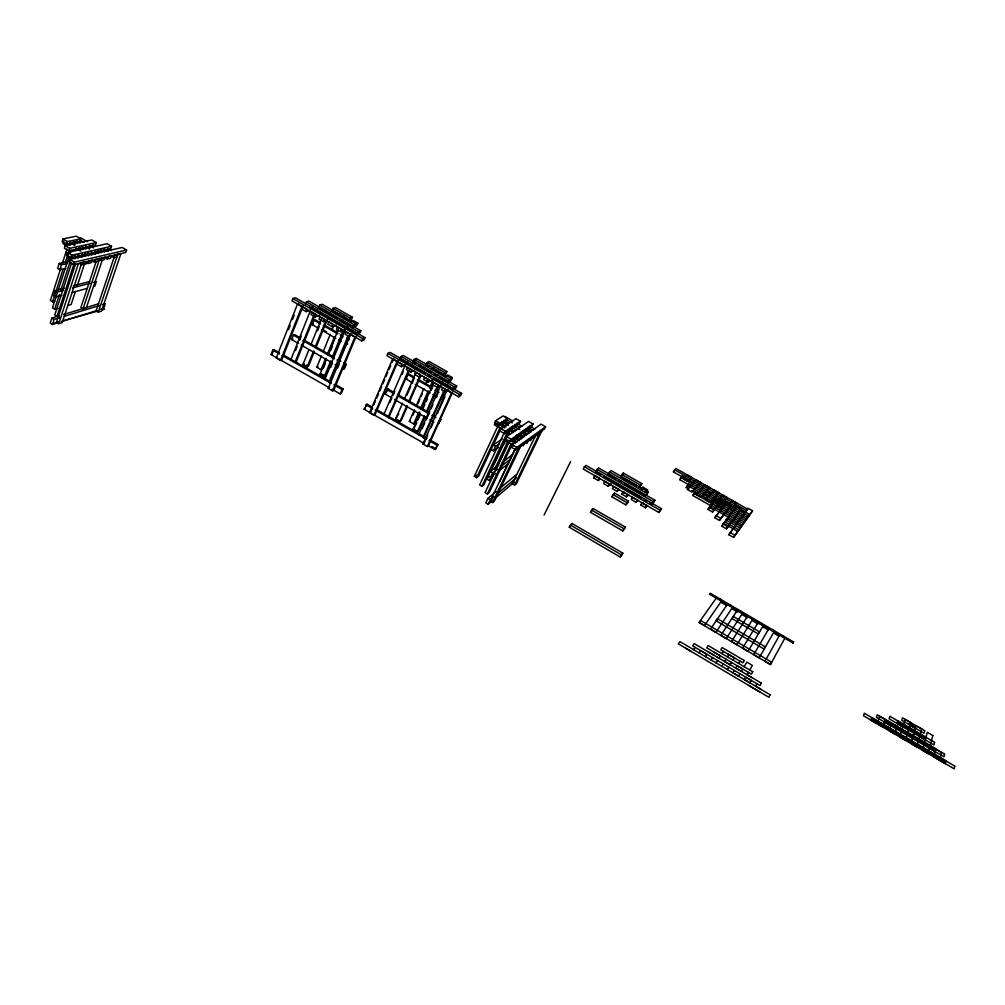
<?xml version="1.0" encoding="UTF-8"?>
<svg xmlns="http://www.w3.org/2000/svg" width="1005" height="1005" viewBox="0 0 1005 1005"><rect width="100%" height="100%" fill="white"/><g stroke="black" fill="none" stroke-linecap="round" stroke-linejoin="round"><path stroke-width="0.75" stroke-dasharray="5 3.75" d="M338.886 333.446L342.831 335.733"/><path stroke-width="1.5" d="M939.524 760.308L941.434 752.494L935.793 749.177L933.821 756.941L945.253 763.624L945.868 760.81L871.875 717.834L871.523 719.128M924.851 738.361L925.203 737.08L897.779 720.987L897.39 722.231L925.027 738.361L924.675 739.63L919.073 736.351L919.437 735.07M62.951 238.951L62.159 241.451L66.657 244.089L79.998 241.25L80.802 238.775L76.342 236.175L62.951 238.951L67.473 241.589L80.802 238.775M63.78 241.112L62.976 243.612L66.895 245.924M68.189 261.463L59.232 263.448L57.624 268.436L59.873 269.767L65.828 268.41M65.174 245.685L64.37 248.197L68.905 250.861L95.45 245.019L96.254 242.557L91.807 239.969L65.174 245.685L69.722 248.336L96.254 242.557M66.657 244.089L67.473 241.589M59.873 269.767L61.481 264.78L67.436 263.448M60.815 268.172L50.388 300.508L52.574 301.814L54.823 301.236M62.235 263.75L66.971 249.052M67.498 252.494L66.682 255.031L71.267 257.72L110.688 248.763L111.505 246.313L107.07 243.738L67.498 252.494L72.084 255.182L111.505 246.313M68.905 250.861L69.722 248.336M52.574 301.814L63.026 269.478M65.4 262.129L69.207 250.371M68.227 254.692L67.41 257.217L71.443 259.591M56.293 296.035L52.461 307.857L54.672 309.188L58.064 308.284M57.737 291.588L68.742 257.569M70.187 253.134L71.141 250.182M59.157 315.872L51.845 318.108L50.25 323.032L52.549 324.376L58.391 322.555M52.549 324.376L54.144 319.452L59.986 317.643M64.245 288.234L55.262 290.621L53.654 295.583L55.941 296.915L61.921 295.294M55.941 296.915L57.561 291.953L63.529 290.357M73.993 245.258L74.948 242.318L71.581 243.022M69.785 259.441L68.956 261.991L73.566 264.704L125.763 252.469L126.58 250.031L122.158 247.469L69.785 259.441L74.408 262.154L126.58 250.031M71.267 257.72L72.084 255.182M54.672 309.188L59.471 294.39M60.916 289.955L70.991 258.901M71.657 262.858L54.747 314.904L56.971 316.248L59.245 315.633M73.566 264.704L74.408 262.154M56.971 316.248L73.93 264.189M58.73 323.673L78.302 263.825L81.732 263.046L62.159 322.718L58.73 323.673L56.481 322.329L75.538 263.926M84.232 264.365L85.061 261.84L81.656 262.619L80.827 265.144L86.694 263.637M75.413 291.463L71.104 304.578L67.8 305.445M77.335 285.634L84.998 262.318M89.307 249.202L90.274 246.288L86.97 246.991M87.988 263.473L88.817 260.961L92.171 260.207L91.342 262.707L87.988 263.473L85.299 261.89M94.37 262.104L95.199 259.604L98.515 258.85L97.686 261.338L94.37 262.104L91.757 260.559M96.241 261.313L80.903 307.492L83.088 308.786L85.249 308.208M83.088 308.786L99.935 258.134M100.915 260.546L101.744 258.071L105.022 257.33L104.193 259.805L100.915 260.546L98.314 259.026M86.33 307.907L102.183 260.383M94.784 286.35L96.38 281.563L93.402 282.367M107.359 259.014L108.188 256.539L111.417 255.81L110.588 258.272L107.359 259.014L104.671 257.431M111.228 256.024L113.841 257.556L114.658 255.107L120.939 253.624L101.467 311.186L98.289 312.078L96.116 310.784L114.068 257.481M98.289 312.078L117.773 254.34L117.032 256.828L113.841 257.556M329.351 387.742L270.998 354.564L272.732 350.117L273.925 349.614L279.352 352.692M272.631 352.943L273.925 349.614M292.895 298.56L291.99 300.847L361.8 340.909L364.061 339.941L365.016 337.655L295.344 297.731L292.895 298.56L362.755 338.622L365.016 337.655M297.568 303.925L301.889 306.412L303.108 305.997L281.739 359.941L280.496 360.431L276.274 357.943L297.568 303.925L298.799 303.51M288.448 329.753L290.169 325.381M292.48 319.552L294.201 315.168M280.496 360.431L301.889 306.412M305.545 304.151L306.45 301.877L308.837 301.035L360.82 330.796L359.878 333.057L357.617 333.999L314.892 309.502M301.789 309.151L306.098 311.651L307.002 309.364L302.693 306.877M290.809 359.765L310.495 310.407M298.472 343.471L291.689 339.564L293.46 335.117L294.641 334.64L300.08 337.768M295.495 350.582L297.229 346.235M299.553 340.431L301.286 336.085M295.03 362.24L314.213 314.339M296.249 361.75L314.829 315.369M340.155 319.552L353.471 327.165L355.72 326.261L356.649 323.999L322.115 304.251L319.766 305.093L318.861 307.354L337.492 318.02M315.281 316.939L316.198 314.653L311.877 312.153L310.96 314.439L315.281 316.939L319.552 315.407M317.517 327.731L312.266 324.69L314.062 320.218L315.256 319.778L320.507 322.819M314.238 351.913L308.409 366.323L307.216 366.812L303.007 364.35L308.824 349.916M311.148 344.15L321.035 319.615M317.567 330.708L319.314 326.386M323.371 321.663L324.301 319.389L319.954 316.877L319.037 319.163L323.371 321.663L327.492 320.143M307.216 366.812L313.635 350.946M315.382 346.612L325.896 320.633M315.985 347.579L327.077 320.206M333.044 308.334L332.14 310.583L349.313 320.407L351.562 319.515L352.479 317.279L335.343 307.492L333.044 308.334L350.23 318.158L352.479 317.279M332.102 326.675L333.032 324.389L328.673 321.876L327.756 324.163L332.102 326.675L336.173 325.13M326.298 359.2L322.203 369.237L321.035 369.74L316.839 367.277L321.512 355.795M323.271 351.499L330.281 334.276M332.039 329.967L333.786 325.67M321.035 369.74L325.733 358.257M327.492 353.948L334.527 336.738M336.286 332.429L337.466 329.565M331.361 361.725L325.432 376.121L324.263 376.636L320.042 374.161L325.947 359.74M328.296 353.961L338.333 329.452M328.057 354.903L335.092 337.718M336.851 333.409L338.032 330.545M323.572 367.893L325.344 363.571M330.645 350.607L332.416 346.285M340.858 331.688L341.788 329.414L337.429 326.889L336.499 329.175L340.858 331.688L345.23 329.979M324.263 376.636L330.783 360.77M331.964 357.881L343.22 330.482M333.132 357.403L344.376 330.029M324.703 379.664L344.966 330.369M349.313 320.407L350.23 318.158M330.645 367.554L332.429 363.207M328.962 382.164L348.107 335.77M329.54 383.081L349.263 335.306M353.471 327.165L354.401 324.904L356.649 323.999M332.567 390.882L354.928 336.977L356.084 336.512L333.735 390.342L332.567 390.882L328.271 388.357L350.557 334.451L351.712 333.987M337.655 367.993L339.414 363.735M350.883 321.751L353.572 320.721L357.855 323.183L356.926 325.419L353.999 326.562M332.065 389.274L340.205 393.91L342.039 389.488L343.145 388.91L335.004 384.287M343.145 388.91L341.311 393.332L340.205 393.91M357.617 333.999L358.559 331.725L360.82 330.796M361.8 340.909L362.755 338.622M346.298 364.338L344.439 368.772L343.321 369.3L345.18 364.865L346.298 364.338L343.572 362.78M424.097 443.343L364.074 409.198L367.013 404.173L372.478 407.264M366.084 406.384L367.013 404.173M387.892 353.396L386.925 355.682L458.619 396.812L460.604 395.668L461.634 393.395L390.091 352.391L387.892 353.396L459.649 394.538L461.634 393.395M373.923 415.279L397.101 361.411L398.206 360.895L375.041 414.688L373.923 415.279L369.576 412.728L392.666 358.848L393.772 358.345L391.95 362.591M372.516 407.892L370.694 412.151L369.576 412.728M373.734 405.065L375.556 400.819M376.775 397.993L378.596 393.734M379.802 390.907L381.636 386.661M382.842 383.835L384.664 379.576M385.882 376.749L387.704 372.503M388.922 369.664L390.744 365.418M445.642 384.802L453.657 389.4L455.654 388.282L456.672 386.02L403.307 355.469L401.171 356.486L400.191 358.747L425.592 373.307M401.334 366.687L402.327 364.413L397.88 361.85L396.9 364.124L401.334 366.687L405.128 364.903M383.885 414.374L405.254 365.029M389.865 402.528L391.699 398.307M392.917 395.493L394.751 391.272M402.075 374.375L403.294 371.561M391.812 397.905L385.016 393.985L388.005 388.985L393.432 392.113M388.005 388.985L385.016 393.985M388.232 416.912L408.445 370.405M388.709 417.741L409.525 369.878M439.549 376.812L448.758 382.076L449.763 379.827L451.76 378.747L416.296 358.458L414.211 359.476L413.231 361.737L415.856 363.245M412.653 382.842L405.907 378.935L407.854 374.463L408.909 373.948L414.311 377.063M415.316 360.72L416.296 358.458M410.769 372.126L411.761 369.853L407.314 367.277L406.334 369.564L410.769 372.126L414.588 370.267M407.477 406.259L401.158 420.63L400.091 421.221L395.769 418.683L402.515 403.269M404.349 399.073L415.379 373.847M398.734 413.796L395.769 418.683M406.912 395.116L410.681 386.485M411.937 383.609L413.821 379.3M419.098 376.988L420.09 374.714L415.63 372.139L414.638 374.413L419.098 376.988L421.761 375.656M400.091 421.221L406.862 405.806M408.708 401.598L420.392 374.978M409.374 401.95L420.731 376.084M446.848 371.536L444.851 372.591L443.858 374.827L445.856 373.772L446.848 371.536L429.261 361.486L427.213 362.504L426.233 364.74L428.934 366.297M419.751 411.899L414.688 423.331L413.645 423.909L409.337 421.384L414.387 409.94M416.284 405.643L423.871 388.483M425.768 384.186L427.665 379.89M412.904 415.09L414.801 410.806M417.967 403.658L419.851 399.374M421.12 396.51L422.376 393.659M428.055 382.126L429.06 379.852L424.587 377.277L423.582 379.551L428.055 382.126L432.012 380.104M413.645 423.909L418.721 412.465M420.618 408.168L428.231 391.008M429.499 388.144L432.678 380.983M421.02 409.035L428.632 391.887M430.529 387.603L433.067 381.887M424.864 416.711L418.633 430.693L417.577 431.296L413.243 428.746L420.077 413.344M421.937 409.148L433.758 382.541M414.914 426.748L416.774 422.552M418.017 419.763L419.876 415.568M422.992 408.57L424.851 404.374M426.095 401.573L427.339 398.784M431.057 390.392L432.929 386.196M417.577 431.296L424.449 415.894M426.321 411.686L438.054 385.003L433.57 382.415L432.565 384.701L437.049 387.289L440.931 385.229M426.736 412.515L438.569 385.945M418.658 434.776L440.642 385.518M422.226 428.545L424.726 422.929M425.982 420.115L429.751 411.673M431.007 408.872L432.891 404.651M436.032 397.628L437.916 393.407M423.042 437.351L443.846 390.907M423.457 438.142L444.876 390.355M427.339 446.522L451.559 392.779L452.577 392.226L428.394 445.893L427.339 446.522L422.929 443.934L447.062 390.179L448.092 389.626M427.791 434.826L423.984 443.306L422.929 443.934M430.957 427.766L432.866 423.532M437.301 413.645L444.914 396.686M428.193 445.667L435.014 449.549L437.979 444.474L429.788 439.826M435.014 449.549L437.979 444.474M453.657 389.4L454.687 387.139L456.672 386.02M458.619 396.812L459.649 394.538M495.566 420.819L494.498 423.105L499.108 425.756L506.62 420.768L507.676 418.507L503.116 415.894L495.566 420.819L500.176 423.457L507.676 418.507M495.415 422.502L494.347 424.788L502.387 429.437M501.118 428.306L478.556 476.282L476.596 477.651L474.347 476.332L498.241 425.391M499.108 425.756L500.176 423.457M476.596 477.651L499.862 428.13M500.98 428.67L499.9 430.969L504.548 433.645L519.397 423.507L520.464 421.258L515.917 418.658L500.98 428.67L505.628 431.346L520.464 421.258M761.262 689.531L755.622 686.139M491.169 449.524L493.468 450.856L495.616 446.308L499.422 443.745M504.435 432.276L479.586 484.95L481.847 486.282L483.807 484.875L509.309 430.969L507.399 432.225L481.847 486.282M504.548 433.645L505.628 431.346M498.794 465.064L490.377 471.508L488.229 476.043L490.566 477.375L495.365 473.657M506.294 438.343L505.201 440.655L512.701 445.001M488.38 476.383L487.048 479.197L489.284 480.516L491.194 479.146L493.191 474.925M490.377 472.162L505.691 439.788M507.688 435.567L509.02 432.753M489.284 480.516L491.282 476.295M494.611 469.26L507.965 441.107M496.52 467.915L509.171 441.245M490.566 477.375L492.714 472.853L497.5 469.159M508.832 442.502L485.038 492.664L487.312 494.008L489.272 492.563L512.412 443.934M505.427 438.934L510.113 441.635L511.206 439.323L533.09 424.01L528.555 421.422L506.52 436.622L511.206 439.323M487.312 494.008L511.156 443.846M513.731 441.157L515.05 438.381L513.153 439.675M496.269 491.407L487.965 498.354L485.83 502.852L488.166 504.196L491.721 501.181M488.166 504.196L490.302 499.699L493.857 496.709M520.577 446.459L494.385 501.093L492.437 502.575L490.126 501.219L514.874 449.386M499.774 481.42L515.15 449.235M513.517 445.253L510.992 447.049L515.716 449.775L516.821 447.451L545.589 426.736L541.067 424.16L512.098 444.725L516.821 447.451M492.437 502.575L518.555 447.954L520.464 446.622M527.927 431.107L529.258 428.318L527.449 429.55M533.09 424.01L532.022 426.246L510.113 441.635M539.107 434.436L537.323 435.68L538.404 433.444L541.858 430.919L516.407 483.644L514.585 485.026L512.362 483.719L535.816 435.027M514.585 485.026L540.175 432.2M545.589 426.736L544.509 428.959L515.716 449.775M544.069 515.05L570.614 461.546M584.37 466.785L583.227 469.059L658.903 512.487L661.516 508.681L586.003 465.39L584.37 466.785L660.109 510.226L661.516 508.681M601.254 474.724L595.89 471.647L598.616 468.003L654.921 500.239L652.308 503.995L649.619 502.45M593.616 477.815L594.759 475.553L599.457 478.267L598.302 480.528L593.616 477.815L595.55 476.169M598.616 468.003L595.89 471.647M751.954 677.609L747.067 674.594M616.329 478.757L608.301 474.146L610.99 470.516L648.388 491.91L645.775 495.616L624.369 483.355M591.556 510.088L590.438 512.299L622.798 530.904L625.424 527.11L593.113 508.568L591.556 510.088L623.954 528.693L625.424 527.11M591.995 510.766L593.113 508.568M608.264 486.269L609.419 484.008L604.721 481.295L603.578 483.556L608.264 486.269L611.09 483.732M569.257 527.223L572.008 523.467L622.811 553.127L621.655 555.313L620.173 556.996L569.257 527.223L572.008 523.467M623.339 473.066L620.688 476.684L623.339 473.066L641.881 483.656L639.281 487.325L641.881 483.656M611.857 496.772L614.558 493.116L628.427 501.143L627.283 503.354L625.763 504.824L611.857 496.772L614.558 493.116M617.07 491.407L618.238 489.146L613.527 486.433L612.372 488.694L617.07 491.407L619.231 489.41M621.806 494.108L622.974 491.847L627.698 494.586L626.53 496.834L621.806 494.108L623.954 492.098M625.763 504.824L628.427 501.143M641.768 489.41L642.924 487.186L647.559 489.862L646.403 492.073M636.014 502.274L637.195 500.013L632.459 497.287L631.291 499.548L636.014 502.274L638.1 500.239M622.798 530.904L623.954 528.693M640.738 505.025L641.931 502.764L646.68 505.515L645.486 507.764L640.738 505.025L642.949 502.827M645.775 495.616L648.388 491.91M652.308 503.995L654.921 500.239M684.317 478.079L673.438 471.91L675.85 468.456L747.795 509.234L746.715 510.691L674.569 469.775M793.008 643.024L793.573 641.969L710.133 593.201L709.467 594.194L793.046 643.049L793.611 641.994M620.173 556.996L622.811 553.127M658.903 512.487L660.109 510.226M690.661 485.83L679.782 479.661L682.194 476.156L749.881 514.61L748.775 516.067L735.308 508.379L736.464 506.947L734.165 510.54M682.194 476.156L679.782 479.661M688.965 489.071L686.252 487.526L688.664 483.983L725.12 504.698L722.783 508.304L718.726 505.992M688.664 483.983L686.252 487.526M711.213 505.992L692.885 495.553L694.04 493.392L695.297 491.973L713.588 502.374L712.394 503.819L694.04 493.392M695.297 491.973L692.885 495.553M707.922 509.409L713.914 501.382L718.487 503.995L712.558 512.048L707.922 509.409L710.811 505.892M784.83 638.25L770.446 664.544L764.956 661.315L779.553 635.16M714.781 517.738L725.396 503.681L729.957 506.269L719.442 520.402L714.781 517.738L722.331 508.203M782.493 636.881L783.033 635.813M755.597 686.201L756.941 683.752M721.753 526.155L736.74 505.967L741.288 508.555L726.464 528.844L721.753 526.155L730.962 514.12M728.813 534.723L747.984 508.241L752.519 510.816L733.562 537.436L728.813 534.723L735.107 526.205M733.562 537.436L752.519 510.816M748.524 685.322L759.931 692.043M751.275 680.423L749.918 682.847L744.265 679.481M750.911 680.272L745.61 677.131L744.24 679.506M773.988 631.906L759.164 657.886L753.687 654.67L768.725 628.841M774.302 632.095L773.712 633.125L778.976 636.215M771.928 630.713L772.493 629.645M747.004 674.707L748.373 672.332M749.73 669.971L752.368 665.373L746.828 662.107L744.14 666.692M769.051 629.017L768.448 630.06L763.197 626.982L763.8 625.952M765.081 646.73L763.863 648.928L716.1 620.789L717.52 618.716L765.132 646.755M742.23 668.714L737.13 665.812L735.773 668.099M739.994 673.777L738.587 676.177L734.655 673.865M741.389 671.39L742.77 669.029M761.325 624.507L761.903 623.464M732.934 672.848L734.353 670.461M738.562 663.413L739.956 661.102M758.561 622.886L757.946 623.917L752.707 620.851L753.335 619.834M727.281 669.518L728.726 667.144M730.158 664.795L731.59 662.458M732.997 660.147L734.404 657.835M733.637 657.396L728.097 654.142M752.67 619.319L736.966 644.682L731.54 641.479L747.444 616.266M721.653 666.189L723.11 663.84M724.567 661.504L726.012 659.18M727.444 656.881L728.776 654.732M748.109 616.781L747.469 617.786L742.255 614.733L742.896 613.728M719.907 655.587L714.341 652.32M716.012 662.873L717.507 660.536M720.434 655.901L718.977 658.212L716.113 656.529M721.892 653.614L723.336 651.341M711.075 659.971L712.583 657.634M740.434 612.296L741.049 611.266M738.311 611.053L737.657 612.058L732.457 609.005L733.11 608.012M706.213 653.891L700.623 650.599M705.46 656.654L706.98 654.343M732.457 607.497L715.937 632.283L710.535 629.105L727.268 604.47M699.178 652.961L700.648 650.775M730.019 606.203L730.685 605.211L730.057 606.229M693.588 649.657L695.146 647.371M691.239 651.504L685.636 648.2M716.05 620.751L717.52 618.716M721.452 601.065L704.492 625.537L699.103 622.371L716.276 598.038M722.105 601.58L721.427 602.56L726.615 605.588M699.354 622.736L700.761 620.588L771.727 662.257L770.496 664.544L699.292 622.698M738.713 521.331L744.102 514.02M726.464 528.844L740.107 510.678M719.442 520.402L728.776 508.417M712.558 512.048L717.319 506.143M673.438 471.91L674.719 470.579M645.486 507.764L647.672 505.553M645.486 491.885L647.559 489.862M640.826 489.209L642.924 487.186M626.53 496.834L628.653 494.812M608.301 474.146L609.847 472.752M598.302 480.528L600.211 478.87M495.277 498.179L514.233 482.136M497.4 493.731L516.319 477.815M498.643 489.435L516.444 474.548M498.97 470.855L508.58 463.406M501.106 466.383L510.691 458.996M502.412 462.3L512.022 454.938M512.362 483.719L514.183 482.35M490.126 501.219L492.086 499.736M474.347 476.332L476.307 474.976M493.468 450.856L498.555 447.413M502.374 444.838L504.912 443.117M502.224 439.022L493.304 444.964L495.616 446.308M514.635 427.037L516.495 425.806M501.859 423.884L503.769 422.653M413.243 428.746L414.286 428.155M364.074 409.198L365.142 408.595M409.337 421.384L410.379 420.806M440.969 399.236L443.984 394.224L442.966 394.777M448.758 382.076L450.755 380.995L452.313 377.528L447.916 375.003L445.316 376.347M447.388 384.727L446.358 385.279L441.899 382.704L442.929 382.164M441.283 378.081L442.313 377.553M436.861 375.531L437.891 375.003M437.112 370.971L438.142 370.456M433.745 367.93L432.715 368.446L436.019 370.343M405.907 378.935L406.975 378.408M423.469 367.968L424.512 367.466M420.115 364.928L419.06 365.431L422.364 367.34M410.894 364.765L411.975 364.25M407.565 361.712L406.485 362.215L409.801 364.124M328.271 388.357L329.439 387.83M320.042 374.161L321.211 373.646M270.998 354.564L272.204 354.049M316.839 367.277L318.007 366.787M303.007 364.35L304.201 363.86M291.689 339.564L292.87 339.074M346.398 344.464L347.554 343.986M348.245 339.992L349.401 339.527L346.775 338.007M351.662 329.514L350.506 329.979L346.16 327.467L347.315 327.014M276.274 357.943L277.518 357.453M354.928 324.314L357.855 323.183M347.341 322.831L346.185 323.271L342.956 321.412M341.876 320.796L343.032 320.356M343.898 316.223L342.743 316.65L340.607 315.419M338.471 314.188L339.627 313.761M312.266 324.69L313.46 324.251M328.811 313.422L329.992 312.995M324.527 310.947L325.708 310.532M317.153 309.565L315.947 309.992L311.651 307.505L312.857 307.09M306.098 311.651L310.344 310.168M61.318 321.638L96.392 310.683M100.776 309.314L103.703 308.397L105.286 303.686L102.359 304.59M64.37 316.299L99.445 305.495M63.554 314.527L98.691 303.761M56.481 322.329L58.78 321.688M51.695 323.874L59.257 321.776M62.272 320.947L98.565 310.872M101.593 310.043L104.608 309.201M72.373 292.442L87.309 288.385M72.486 287.958L90.412 283.159M73.227 285.847L89.684 281.475M76.342 256.752L79.747 256.011M102.41 250.697L105.651 249.981M73.868 250.031L77.259 249.303M688.4 480.403L691.126 481.948M707.445 491.206L710.171 492.752M723.763 500.465L727.846 502.789M741.451 510.502L744.177 512.048M680.925 477.513L735.346 508.404M704.254 493.556L708.337 495.867M716.49 500.503L719.203 502.048M721.929 503.593L724.643 505.138M728.726 507.45L731.439 508.995M687.407 485.377L723.977 506.156M691.666 490.603L695.724 492.915M703.839 497.525L706.553 499.07M710.61 501.382L713.311 502.915M283.423 355.004L330.921 381.975M272.732 350.117L279.528 353.986M282.242 355.519L331.16 383.307M333.886 384.852L342.039 389.488M376.561 409.588L427.062 438.268M365.946 404.764L372.641 408.57M375.33 410.103L426.271 439.047M428.959 440.567L436.999 445.14M431.911 446.559L435.994 448.883M709.115 507.236L713.738 509.874M715.975 515.552L720.648 518.216M722.972 523.957L727.683 526.645M730.045 532.524L734.793 535.238M427.213 362.504L444.851 372.591M621.831 474.461L640.436 485.088M431.648 367.843L442.502 374.048M622.02 477.45L636.63 485.804M319.766 305.093L354.401 324.904M414.211 359.476L449.763 379.827M609.445 471.91L646.956 493.38M418.495 364.752L431.648 372.29M434.286 373.797L436.911 375.305M619.005 480.29L621.68 481.822M306.45 301.877L358.559 331.725M401.171 356.486L454.687 387.139M597.02 469.398L653.489 501.746M309.553 306.45L312.216 307.97M428.268 374.84L430.931 376.373M433.607 377.905L442.966 383.269M603.942 476.27L641.554 497.839M644.243 499.372L646.931 500.917M304.163 340.105L334.062 357.303M338.132 359.652L340.858 361.21M397.503 394.45L428.746 412.427M432.816 414.764L435.542 416.321M293.46 335.117L300.269 339.037M302.995 340.595L334.288 358.597M337.014 360.167L339.74 361.737M386.95 389.551L393.746 393.47M397.829 395.819L429.11 413.809M431.823 415.379L435.906 417.728M490.377 471.508L492.714 472.853M487.965 498.354L490.302 499.699M529.509 426.057L534.848 429.122M527.7 427.276L533.052 430.354M325.595 311.575L327.743 312.806M504.937 416.434L512.852 420.995M516.809 423.268L522.072 426.308M526.03 428.595L531.306 431.635M526.62 429.512L530.64 431.836M505.691 419.148L512.299 422.967M514.949 424.487L520.238 427.54M524.208 429.826L529.497 432.879M503.781 420.341L509.108 423.419M513.09 425.718L519.748 429.562M522.412 431.095L527.726 434.173M504.636 421.409L508.593 423.695M523.128 432.087L527.085 434.374M501.872 421.56L508.543 425.416M511.218 426.962L516.557 430.04M520.552 432.351L525.891 435.429M354.928 336.977L346.147 331.939L345.205 334.225L349.564 336.738M392.666 358.848L397.101 361.411M451.559 392.779L442.527 387.603L441.509 389.877L446.006 392.478M301.199 345.042L332.454 363.044M335.168 364.601L337.894 366.172M394.525 399.462L427.112 418.231M429.826 419.801L433.909 422.15M500.025 422.829L505.377 425.919M509.397 428.231L514.748 431.333M518.756 433.645L524.108 436.748M500.804 423.834L506.143 426.911M510.138 429.223L514.145 431.534M519.472 434.612L523.479 436.936M496.759 423.281L504.812 427.929M507.487 429.487L512.864 432.59M516.884 434.914L522.248 438.017M324.452 325.092L337.58 332.693M418.356 379.413L431.836 387.214M435.881 389.551L438.582 391.108M515.904 436.434L520.904 439.323M314.062 320.218L320.633 324.012M323.271 325.545L337.73 333.911M340.356 335.431L342.994 336.951M407.854 374.463L414.6 378.37M417.301 379.94L432.163 388.533M434.864 390.091L438.909 392.44M506.407 431.761L510.44 434.097M515.804 437.2L519.824 439.524M612.987 494.548L626.906 502.613M514.007 437.715L519.02 440.617M322.643 329.565L326.575 331.838M511.972 439.223L516.959 442.112M512.927 440.014L515.427 441.459M321.462 330.017L335.896 338.371M338.522 339.891L341.147 341.424M415.341 384.4L430.178 392.993M432.879 394.55L436.924 396.9M510.05 440.517L515.05 443.419M516.206 446.584L518.555 447.954M871.498 719.128L945.63 762.192L939.863 758.913M570.375 525.037L621.341 554.81M724.58 661.466L730.195 664.745M735.811 668.024L741.439 671.302M55.262 290.621L57.561 291.953M51.845 318.108L54.144 319.452M107.434 248.285L111.341 250.572M306.299 365.091L308.409 366.323M322.266 374.262L325.432 376.121M104.206 248.989L108.125 251.275M80.526 237.708L87.247 241.64M92.611 244.793L95.299 246.363M100.676 249.516L104.696 251.878M79.91 239.956L83.943 242.331M89.332 245.484L93.377 247.858M97.41 250.22L101.455 252.594M76.443 240.559L80.337 242.846M85.538 245.898L89.432 248.185M94.633 251.225L98.528 253.511M73.101 241.238L77.008 243.537M82.209 246.589L86.116 248.888M91.329 251.954L95.236 254.24M69.785 241.966L75.011 245.032M78.93 247.343L82.85 249.642M88.076 252.707L91.983 255.019M66.393 242.657L70.325 244.969M75.563 248.047L80.802 251.124M84.722 253.436L88.654 255.747M81.455 253.901L85.475 256.262M78.076 254.642L82.096 257.016M74.345 255.534L78.365 257.896M70.915 256.275L74.948 258.649M59.232 263.448L61.481 264.78M708.5 652.031L714.065 655.323M954.75 766.099L954.197 768.825L863.433 715.736L864.313 713.236L954.75 766.099M935.153 748.461L934.889 749.805L884.739 720.736L885.091 719.454L935.178 748.474M944.587 754.127L943.997 756.79L876.41 717.306L877.239 714.806L944.587 754.127M934.575 742.343L933.959 744.944L889.111 718.776L889.89 716.289L934.575 742.343M935.14 750.182L934.813 751.489L929.148 748.16L929.499 746.853L935.14 750.182M924.65 730.71L923.997 733.248L901.787 720.296L902.515 717.821L924.65 730.71M932.854 735.572L928.13 753.562L922.439 750.22L927.301 732.318L932.854 735.572M921.761 729.052L916.736 746.916L911.058 743.574L916.221 725.798L921.761 729.052M915.04 726.766L914.676 728.009L909.136 724.756L909.5 723.525L915.04 726.766M910.681 722.595L905.379 740.283L899.726 736.941L905.153 719.366L910.681 722.595M902.653 725.434L902.264 726.678L896.686 723.412L897.088 722.168L902.653 725.434M897.163 726.439L894.777 733.964L889.136 730.648L891.573 723.173L897.163 726.439M890.342 724.128L889.928 725.384L884.337 722.092L884.764 720.849L890.342 724.128M885.305 719.555L882.817 726.942L877.189 723.638L879.739 716.276L885.305 719.555M876.749 722.218L876.31 723.474L870.694 720.17L871.147 718.914L876.749 722.218M439.989 420.065L437.979 424.487L440.969 419.449L439.989 420.065M520.062 446.32L518.957 448.632L521.947 445.001L520.062 446.32M524.02 443.507L522.927 445.805L525.891 442.2L524.02 443.507M527.625 441.12L526.532 443.406L529.472 439.838L527.625 441.12M531.23 438.519L530.138 440.78L533.052 437.238L531.23 438.519M534.773 435.931L533.693 438.18L536.582 434.675L534.773 435.931M770.119 694.756L768.85 697.269L678.337 643.891L679.92 641.605L770.119 694.756M761.375 683.161L760.094 685.611L692.684 645.926L694.204 643.64L761.375 683.161M752.758 671.755L751.451 674.141L706.729 647.848L708.186 645.562L752.758 671.755M744.202 660.499L742.883 662.823L720.723 649.808L722.13 647.534L744.202 660.499M763.247 625.726L747.984 651.416L742.532 648.2L758.009 622.66L763.247 625.726M759.441 631.818L758.197 633.916L732.13 618.653L733.474 616.605L759.441 631.818M742.343 613.502L726.226 638.59L720.811 635.399L737.142 610.462L742.343 613.502M720.447 599.231L719.768 600.211L720.485 599.256M738.549 529.66L737.369 531.205L723.512 523.253L724.731 521.733L738.549 529.66M740.987 526.369L739.818 527.901L725.974 519.974L727.18 518.467L740.987 526.369M745.459 520.54L744.328 522.035L712.105 503.593L713.324 502.161L745.459 520.54M747.62 517.525L746.501 518.995L714.58 500.754L715.786 499.334L747.62 517.525M743.248 523.58L742.105 525.087L709.693 506.533L710.937 505.075L743.248 523.58M736.665 503.04L733.298 507.236L728.738 504.636L732.155 500.465L736.665 503.04M727.092 497.588L723.613 501.759L719.077 499.158L722.582 495.025L727.092 497.588M718.65 492.739L710.196 502.575L705.611 499.95L714.166 490.176L718.65 492.739M709.656 487.639L701.013 497.349L696.44 494.736L705.171 485.076L709.656 487.639M700.673 482.551L691.88 492.111L687.32 489.498L696.201 480.001L700.673 482.551M691.742 477.438L687.998 481.395L683.501 478.82L687.282 474.9L691.742 477.438"/></g></svg>
